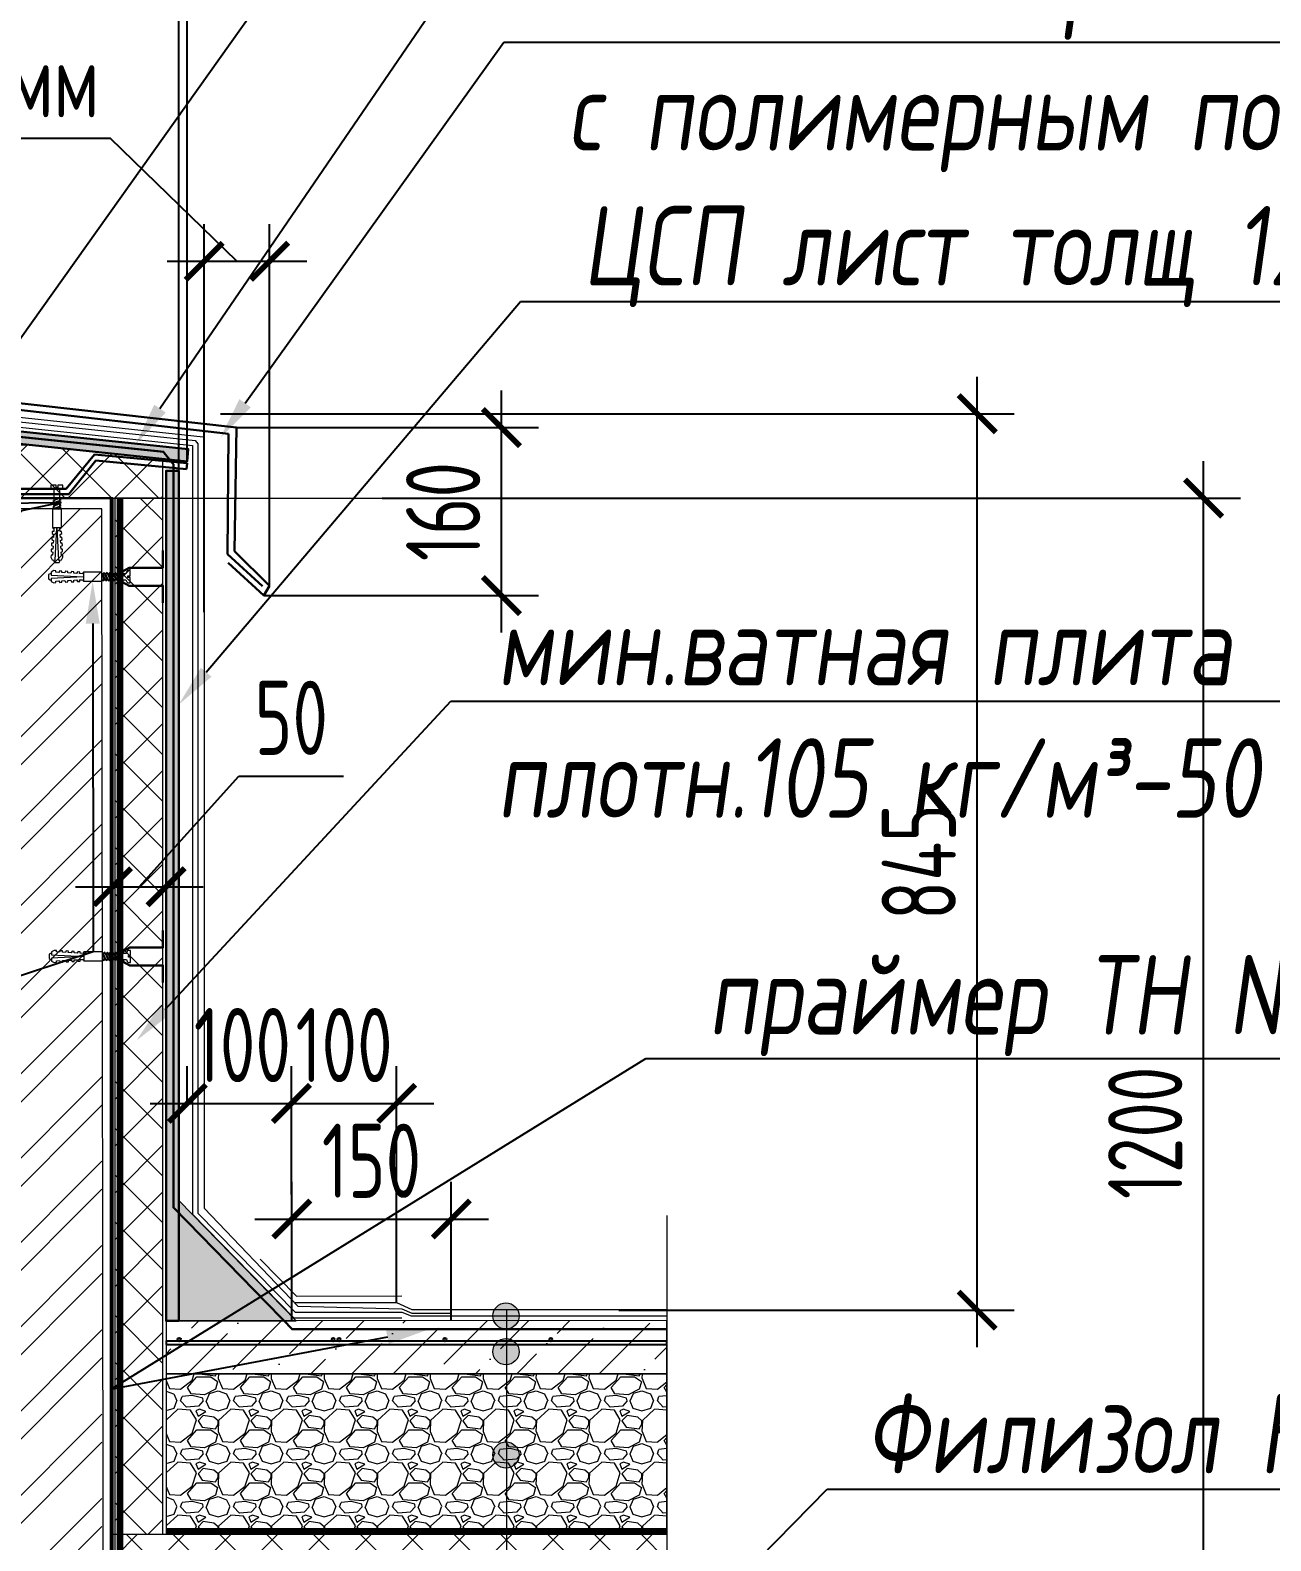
# Model space of a CAD drawing. Header units: millimetres. Extents: x -314343 to 682031, y 21428 to 98936.
# Drawn here: x 428361 to 429531, y 52199 to 53624 of the extents above; entities that cross this region are included whole.
import ezdxf
from ezdxf import colors
from ezdxf.entities.mleader import LeaderData, LeaderLine
from ezdxf.math import Vec2, Vec3

# ---------------------------------------------------------------- set-up
doc = ezdxf.new("R2010")
doc.units = ezdxf.units.MM
doc.header["$MEASUREMENT"] = 0
doc.header["$PDMODE"] = 3
doc.header["$PDSIZE"] = -4
for name, pattern in [('пунктирнаяX2', [12.7, 0, -12.7]), ('штриховая', [19.05, 12.7, -6.35]), ('штриховая 50', [1, 0.5, -0.5])]:
    doc.linetypes.add(name, pattern=pattern)
doc.layers.get('0').update_dxf_attribs({"color": 250, "lineweight": 9})
doc.layers.get('Defpoints').update_dxf_attribs({"color": 6})
for name, color, linetype, lineweight in [('_0', 250, 'Continuous', 9), ('_Выноска', 7, 'Continuous', 15), ('TN-ГИДРОИЗОЛЯЦИЯ БИТУМАЯ нижняя', 173, 'Continuous', 15), ('TN-ГРУНТОВКА', 6, 'Continuous', 15), ('TN-ПАРОИЗОЛЯЦИЯ', 104, 'Continuous', 15), ('АР_Навесной фасад', 147, 'Continuous', 5), ('АР_Перегородки_кирпич_Штрих', 244, 'Continuous', 5), ('АР_Тонкие', 250, 'Continuous', 5), ('АР_Утеплитель', 250, 'Continuous', 9), ('Крепеж', 251, 'Continuous', 15)]:
    doc.layers.add(name, color=color, linetype=linetype, lineweight=lineweight)
doc.styles.add('ISOCPEUR', font='isocpeur.ttf', dxfattribs={"width": 0.7})
doc.styles.add('Архитект', font='isocpeur.ttf', dxfattribs={"width": 0.8, "oblique": 8})
doc.dimstyles.new('R_50', dxfattribs={"dimtxt": 140, "dimasz": 30, "dimexe": 20, "dimexo": 0, "dimgap": 20, "dimtad": 1, "dimdec": 0, "dimrnd": 5, "dimzin": 0, "dimdsep": 46, "dimtxsty": 'ISOCPEUR', "dimblk": 'ARCHTICK', "dimcen": 50, "dimdle": 20, "dimclrd": 256, "dimclre": 256, "dimclrt": 256, "dimadec": 0, "dimazin": 0, "dimtfac": 2, "dimtdec": 0, "dimtofl": 0, "dimtmove": 1, "dimatfit": 3, "dimfxl": 1, "dimtvp": 3, "dimtolj": 1, "dimtzin": 0, "dimarcsym": 0})
pattern_1 = [(37.50002035, (387.3616, -7329.3242), (-0.125988085, 3.853647493), [0, -3.04, 0, -3.4, 0, -3.25]), (7.5000203, (387.3616, -7329.324), (3.539551406, 5.64429339), [0, -1.64, 0, -2.74, 0, -1.05]), (327.50002035, (384.9016, -7329.324), (6.22828372, 0.01132032), [0, -1, 0, -3.6, 0, -4.7]), (317.5000203, (384.9016, -7329.324), (6.012252586, 1.755353265), [0, -0.5, 0, -2.36, 0, -2.7])]

# ---------------------------------------------------------------- blocks, each defined once
blk = doc.blocks.new('*U252')
blk.add_lwpolyline([(0, -17.582), (0, -1), (2.25, -0.5), (-2.25, 0), (0, 0.5), (0, 26.723)])
blk = doc.blocks.new('_ArchTick')
at = {"color": 0, "linetype": 'ByBlock', "const_width": 0.15}
blk.add_lwpolyline([(-0.5, -0.5), (0.5, 0.5)], dxfattribs=at)
blk = doc.blocks.new('*D384')
at = {"layer": '_0', "lineweight": -2, "ltscale": 500, "transparency": 16777216}
for p, q in [((429254.3, 52381.3), (429254.3, 53297.4)), ((428540.2, 53262.4), (429289.3, 53262.4)), ((428916.1, 52416.3), (429289.3, 52416.3))]:
    blk.add_line(p, q, dxfattribs=at)
at = {"layer": 'Defpoints', "color": 0, "ltscale": 500, "transparency": 16777216}
for p in [(428540.2, 53262.4), (429254.3, 53262.4), (428916.1, 52416.3)]:
    blk.add_point(p, dxfattribs=at)
at = {"layer": '_0', "lineweight": -2, "ltscale": 500, "transparency": 16777216, "xscale": 35, "yscale": 35, "zscale": 35}
for p, rotation in [((429254.3, 53262.4), 90), ((429254.3, 52416.3), 270)]:
    blk.add_blockref('_ArchTick', p, dxfattribs=dict(at, rotation=rotation))
at = {"layer": '_0', "ltscale": 500, "transparency": 16777216, "insert": (429199.3, 52839.3), "char_height": 70, "attachment_point": 5, "rotation": 90, "style": 'ISOCPEUR'}
blk.add_mtext('\\A1;845', dxfattribs=at)
blk = doc.blocks.new('*D385')
at = {"layer": '_0', "lineweight": -2, "ltscale": 500, "transparency": 16777216}
for p, q in [((428463.5, 52815.9), (428557.6, 52920.4)), ((428557.6, 52920.4), (428656.4, 52920.4)), ((428438.3, 52746.2), (428438.3, 52850.9)), ((428488.8, 52739), (428488.8, 52850.9)), ((428403.3, 52815.9), (428523.8, 52815.9))]:
    blk.add_line(p, q, dxfattribs=at)
at = {"layer": 'Defpoints', "color": 0, "ltscale": 500, "transparency": 16777216}
for p in [(428488.8, 52815.9), (428438.3, 52746.2), (428488.8, 52739)]:
    blk.add_point(p, dxfattribs=at)
at = {"layer": '_0', "lineweight": -2, "ltscale": 500, "transparency": 16777216, "xscale": 35, "yscale": 35, "zscale": 35, "rotation": 180}
blk.add_blockref('_ArchTick', (428438.3, 52815.9), dxfattribs=at)
at = {"layer": '_0', "lineweight": -2, "ltscale": 500, "transparency": 16777216, "xscale": 35, "yscale": 35, "zscale": 35}
blk.add_blockref('_ArchTick', (428488.8, 52815.9), dxfattribs=at)
at = {"layer": '_0', "ltscale": 500, "transparency": 16777216, "insert": (428607, 52975.4), "char_height": 70, "attachment_point": 5, "style": 'ISOCPEUR'}
blk.add_mtext('\\A1;50', dxfattribs=at)
blk = doc.blocks.new('*D378')
at = {"layer": '_0', "lineweight": -2, "ltscale": 500, "transparency": 16777216}
for p, q in [((429467.9, 51949.7), (429467.9, 53217.8)), ((428692.9, 53182.8), (429502.9, 53182.8)), ((429274.2, 51984.7), (429502.9, 51984.7))]:
    blk.add_line(p, q, dxfattribs=at)
at = {"layer": 'Defpoints', "color": 0, "ltscale": 500, "transparency": 16777216}
for p in [(428692.9, 53182.8), (429467.9, 53182.8), (429274.2, 51984.7)]:
    blk.add_point(p, dxfattribs=at)
at = {"layer": '_0', "lineweight": -2, "ltscale": 500, "transparency": 16777216, "xscale": 35, "yscale": 35, "zscale": 35}
for p, rotation in [((429467.9, 53182.8), 90), ((429467.9, 51984.7), 270)]:
    blk.add_blockref('_ArchTick', p, dxfattribs=dict(at, rotation=rotation))
at = {"layer": '_0', "ltscale": 500, "transparency": 16777216, "insert": (429412.9, 52583.7), "char_height": 70, "attachment_point": 5, "rotation": 90, "style": 'ISOCPEUR'}
blk.add_mtext('\\A1;1200', dxfattribs=at)
blk = doc.blocks.new('*D380')
at = {"layer": '_0', "lineweight": -2, "ltscale": 500, "transparency": 16777216}
for p, q in [((428508.8, 52611.5), (428508.8, 52646.5)), ((428607.1, 52534.5), (428607.1, 52646.5)), ((428473.8, 52611.5), (428642.1, 52611.5))]:
    blk.add_line(p, q, dxfattribs=at)
at = {"layer": 'Defpoints', "color": 0, "ltscale": 500, "transparency": 16777216}
for p in [(428508.8, 52611.5), (428607.1, 52611.5), (428607.1, 52534.5)]:
    blk.add_point(p, dxfattribs=at)
at = {"layer": '_0', "lineweight": -2, "ltscale": 500, "transparency": 16777216, "xscale": 35, "yscale": 35, "zscale": 35, "rotation": 180}
blk.add_blockref('_ArchTick', (428508.8, 52611.5), dxfattribs=at)
at = {"layer": '_0', "lineweight": -2, "ltscale": 500, "transparency": 16777216, "xscale": 35, "yscale": 35, "zscale": 35}
blk.add_blockref('_ArchTick', (428607.1, 52611.5), dxfattribs=at)
at = {"layer": '_0', "ltscale": 500, "transparency": 16777216, "insert": (428560.8, 52666.5), "char_height": 70, "attachment_point": 5, "style": 'ISOCPEUR'}
blk.add_mtext('\\A1;100', dxfattribs=at)
blk = doc.blocks.new('*D381')
at = {"layer": '_0', "lineweight": -2, "ltscale": 500, "transparency": 16777216}
for p, q in [((428607.1, 52525.6), (428607.1, 52646.5)), ((428706.4, 52423.8), (428706.4, 52646.5)), ((428572.1, 52611.5), (428741.4, 52611.5))]:
    blk.add_line(p, q, dxfattribs=at)
at = {"layer": 'Defpoints', "color": 0, "ltscale": 500, "transparency": 16777216}
for p in [(428706.4, 52611.5), (428607.1, 52525.6), (428706.4, 52423.8)]:
    blk.add_point(p, dxfattribs=at)
at = {"layer": '_0', "lineweight": -2, "ltscale": 500, "transparency": 16777216, "xscale": 35, "yscale": 35, "zscale": 35, "rotation": 180}
blk.add_blockref('_ArchTick', (428607.1, 52611.5), dxfattribs=at)
at = {"layer": '_0', "lineweight": -2, "ltscale": 500, "transparency": 16777216, "xscale": 35, "yscale": 35, "zscale": 35}
blk.add_blockref('_ArchTick', (428706.4, 52611.5), dxfattribs=at)
at = {"layer": '_0', "ltscale": 500, "transparency": 16777216, "insert": (428656.8, 52666.5), "char_height": 70, "attachment_point": 5, "style": 'ISOCPEUR'}
blk.add_mtext('\\A1;100', dxfattribs=at)
blk = doc.blocks.new('*D382')
at = {"layer": '_0', "lineweight": -2, "ltscale": 500, "transparency": 16777216}
for p, q in [((428607.5, 52406.3), (428607.5, 52537.3)), ((428758, 52406.3), (428758, 52537.3)), ((428572.5, 52502.3), (428793, 52502.3))]:
    blk.add_line(p, q, dxfattribs=at)
at = {"layer": 'Defpoints', "color": 0, "ltscale": 500, "transparency": 16777216}
for p in [(428758, 52502.3), (428607.5, 52406.3), (428758, 52406.3)]:
    blk.add_point(p, dxfattribs=at)
at = {"layer": '_0', "lineweight": -2, "ltscale": 500, "transparency": 16777216, "xscale": 35, "yscale": 35, "zscale": 35, "rotation": 180}
blk.add_blockref('_ArchTick', (428607.5, 52502.3), dxfattribs=at)
at = {"layer": '_0', "lineweight": -2, "ltscale": 500, "transparency": 16777216, "xscale": 35, "yscale": 35, "zscale": 35}
blk.add_blockref('_ArchTick', (428758, 52502.3), dxfattribs=at)
at = {"layer": '_0', "ltscale": 500, "transparency": 16777216, "insert": (428682.7, 52557.3), "char_height": 70, "attachment_point": 5, "style": 'ISOCPEUR'}
blk.add_mtext('\\A1;150', dxfattribs=at)
blk = doc.blocks.new('*D386')
at = {"layer": '_0', "lineweight": -2, "ltscale": 500, "transparency": 16777216}
for p, q in [((427960.2, 52825), (427960.2, 53826.1)), ((428508.8, 53217.3), (428508.8, 53826.1)), ((427925.2, 53791.1), (428543.8, 53791.1))]:
    blk.add_line(p, q, dxfattribs=at)
at = {"layer": 'Defpoints', "color": 0, "ltscale": 500, "transparency": 16777216}
for p in [(428508.8, 53791.1), (428508.8, 53217.3), (427960.2, 52825)]:
    blk.add_point(p, dxfattribs=at)
at = {"layer": '_0', "lineweight": -2, "ltscale": 500, "transparency": 16777216, "xscale": 35, "yscale": 35, "zscale": 35, "rotation": 180}
blk.add_blockref('_ArchTick', (427960.2, 53791.1), dxfattribs=at)
at = {"layer": '_0', "lineweight": -2, "ltscale": 500, "transparency": 16777216, "xscale": 35, "yscale": 35, "zscale": 35}
blk.add_blockref('_ArchTick', (428508.8, 53791.1), dxfattribs=at)
at = {"layer": '_0', "ltscale": 500, "transparency": 16777216, "insert": (428234.5, 53846.1), "char_height": 70, "attachment_point": 5, "style": 'ISOCPEUR'}
blk.add_mtext('\\A1;550', dxfattribs=at)
blk = doc.blocks.new('*D387')
at = {"layer": '_0', "lineweight": -2, "ltscale": 500, "transparency": 16777216}
for p, q in [((428103.8, 53182.8), (428103.8, 53726.7)), ((428500.8, 53208.6), (428500.8, 53726.7)), ((428068.8, 53691.7), (428535.8, 53691.7))]:
    blk.add_line(p, q, dxfattribs=at)
at = {"layer": 'Defpoints', "color": 0, "ltscale": 500, "transparency": 16777216}
for p in [(428500.8, 53691.7), (428500.8, 53208.6), (428103.8, 53182.8)]:
    blk.add_point(p, dxfattribs=at)
at = {"layer": '_0', "lineweight": -2, "ltscale": 500, "transparency": 16777216, "xscale": 35, "yscale": 35, "zscale": 35, "rotation": 180}
blk.add_blockref('_ArchTick', (428103.8, 53691.7), dxfattribs=at)
at = {"layer": '_0', "lineweight": -2, "ltscale": 500, "transparency": 16777216, "xscale": 35, "yscale": 35, "zscale": 35}
blk.add_blockref('_ArchTick', (428500.8, 53691.7), dxfattribs=at)
at = {"layer": '_0', "ltscale": 500, "transparency": 16777216, "insert": (428302.3, 53746.7), "char_height": 70, "attachment_point": 5, "style": 'ISOCPEUR'}
blk.add_mtext('\\A1;395', dxfattribs=at)
blk = doc.blocks.new('*D365')
at = {"layer": '_0', "lineweight": -2, "ltscale": 500, "transparency": 16777216}
for p, q in [((428436.4, 53522.3), (428156.3, 53522.3)), ((428555.7, 53406.3), (428436.4, 53522.3)), ((428524.8, 53075.1), (428524.8, 53441.3)), ((428586.5, 53100), (428586.5, 53441.3)), ((428489.8, 53406.3), (428621.5, 53406.3))]:
    blk.add_line(p, q, dxfattribs=at)
at = {"layer": 'Defpoints', "color": 0, "ltscale": 500, "transparency": 16777216}
for p in [(428586.5, 53406.3), (428586.5, 53100), (428524.8, 53075.1)]:
    blk.add_point(p, dxfattribs=at)
at = {"layer": '_0', "lineweight": -2, "ltscale": 500, "transparency": 16777216, "xscale": 35, "yscale": 35, "zscale": 35, "rotation": 180}
blk.add_blockref('_ArchTick', (428524.8, 53406.3), dxfattribs=at)
at = {"layer": '_0', "lineweight": -2, "ltscale": 500, "transparency": 16777216, "xscale": 35, "yscale": 35, "zscale": 35}
blk.add_blockref('_ArchTick', (428586.5, 53406.3), dxfattribs=at)
at = {"layer": '_0', "ltscale": 500, "transparency": 16777216, "insert": (428296.4, 53577.3), "char_height": 70, "attachment_point": 5, "style": 'ISOCPEUR'}
blk.add_mtext('\\A1;не<60мм', dxfattribs=at)
blk = doc.blocks.new('Дюбель')
at = {"layer": 'Крепеж'}
for points in [[(-48.1, 2.8), (-49, 2.8), (-50.4, 2.1), (-50.4, -2.1), (-49, -2.8), (-48.1, -2.8)], [(-17.5, 4.2), (-18.3, 2.8), (-21.1, 3), (-21, 4.4), (-23.1, 4.5), (-23.9, 3.1), (-26.7, 3.3), (-26.6, 4.7), (-28.7, 4.8), (-29.5, 3.4), (-32.3, 3.6), (-32.2, 5), (-34.3, 5.1), (-35, 3.7), (-37.8, 3.9), (-37.8, 5.3), (-39.9, 5.4), (-40.6, 4), (-43.4, 4.2), (-43.4, 5.6), (-45.5, 5.7), (-48, 4.4), (-48.1, 1.6), (-17.6, 0), (-48.1, -1.6), (-48, -4.4), (-45.5, -5.7), (-43.4, -5.6), (-43.4, -4.2), (-40.6, -4), (-39.9, -5.4), (-37.8, -5.3), (-37.8, -3.9), (-35, -3.7), (-34.3, -5.1), (-32.2, -5), (-32.3, -3.6), (-29.5, -3.4), (-28.7, -4.8), (-26.6, -4.7), (-26.7, -3.3), (-23.9, -3.1), (-23.1, -4.5), (-21, -4.4), (-21.1, -3), (-18.3, -2.8), (-17.5, -4.2)], [(0, -4.2), (0, 4.2), (-17.5, 4.2), (-17.5, -4.2), (0, -4.2)]]:
    blk.add_lwpolyline(points, dxfattribs=at)
blk = doc.blocks.new('*D426')
at = {"layer": '_0', "lineweight": -2, "ltscale": 500, "transparency": 16777216}
for p, q in [((428805.3, 53055.8), (428805.3, 53284.4)), ((428555.2, 53249.4), (428840.3, 53249.4)), ((428581.1, 53090.8), (428840.3, 53090.8))]:
    blk.add_line(p, q, dxfattribs=at)
at = {"layer": 'Defpoints', "color": 0, "ltscale": 500, "transparency": 16777216}
for p in [(428555.2, 53249.4), (428805.3, 53249.4), (428581.1, 53090.8)]:
    blk.add_point(p, dxfattribs=at)
at = {"layer": '_0', "lineweight": -2, "ltscale": 500, "transparency": 16777216, "xscale": 35, "yscale": 35, "zscale": 35}
for p, rotation in [((428805.3, 53249.4), 90), ((428805.3, 53090.8), 270)]:
    blk.add_blockref('_ArchTick', p, dxfattribs=dict(at, rotation=rotation))
at = {"layer": '_0', "ltscale": 500, "transparency": 16777216, "insert": (428750.3, 53170.1), "char_height": 70, "attachment_point": 5, "rotation": 90, "style": 'ISOCPEUR'}
blk.add_mtext('\\A1;160', dxfattribs=at)

msp = doc.modelspace()

# ---------------------------------------------------------------- hatches: boundary and pattern name
at = {"lineweight": 9, "transparency": 33554559}
h = msp.add_hatch(dxfattribs=at)
h.set_pattern_fill('AR-SAND', color=256, scale=2, angle=83.526)
h.set_pattern_definition([(121.0260016, (437.3616, -7329.3242), (-3.843278608, 0.30932433), [0, -3.04, 0, -3.4, 0, -3.25]), (91.0260016, (437.3616, -7329.324), (-5.209206386, 4.15338908), [0, -1.64, 0, -2.74, 0, -1.05]), (51.0260016, (437.0842, -7331.7685), (0.691007417, 6.18984289), [0, -1, 0, -3.6, 0, -4.7]), (41.0260016, (437.084, -7331.7685), (-1.066262066, 6.17183372), [0, -0.5, 0, -2.36, 0, -2.7])])
h.paths.add_polyline_path([(427960.2, 53287), (427960.2, 53275.3), (428508.8, 53217.3), (428509.7, 53229)])
h = msp.add_hatch(dxfattribs=at)
h.set_pattern_fill('AR-SAND', color=256, scale=2)
h.set_pattern_definition(pattern_1)
h.paths.add_polyline_path([(428500.8, 53208.1), (428488.8, 53208.1), (428488.8, 52406.2), (428500.8, 52406.3)])
h = msp.add_hatch(dxfattribs=at)
h.set_pattern_fill('AR-SAND', color=256, scale=2)
h.set_pattern_definition(pattern_1)
h.paths.add_polyline_path([(428500.8, 52519.9), (428500.8, 52406.2), (428611.6, 52406.3)])
h = msp.add_hatch(dxfattribs=at)
h.set_pattern_fill('ANSI36', color=256, scale=8.657649)
h.set_pattern_definition([(45, (427332.04, 51879.28), (14.5777, 53.4517), [68.7201, -13.744, 0, -13.744])])
h.paths.add_polyline_path([(428961.5, 52406.5), (428488.8, 52406.2), (428488.8, 52356.2), (428961.5, 52356.2)])
h = msp.add_hatch(dxfattribs=at)
h.set_pattern_fill('GRAVEL', color=256, scale=50)
h.set_pattern_definition([(228.0127875, (-3726.3866, -12269.562), (-400, -450), [6.7268, -665.9544024]), (184.9697407, (-3730.8866, -12274.562), (600, 50), [11.5434, -1142.796238]), (132.5104471, (-3742.3866, -12275.562), (500, -550), [8.1394, -805.80163]), (267.273689, (-3761.8866, -12288.062), (50, 1000), [10.5119, -1040.677902]), (292.8336542, (-3762.3866, -12298.562), (-250, 600), [10.30775, -1020.4686564]), (357.273689, (-3758.3866, -12308.062), (-1000, 50), [10.5119, -1040.677902]), (37.69424047, (-3747.8866, -12308.562), (-650, -500), [13.90145, -1376.2424274]), (72.25532837, (-3736.8866, -12300.062), (350, 1100), [13.1244, -1299.316075]), (121.4295656, (-3732.8866, -12287.562), (-400, 650), [10.5475, -1044.2036555]), (175.2363583, (-3738.3866, -12278.562), (550, -50), [12.0416, -590.038129]), (222.3974378, (-3750.3866, -12277.562), (-600, -550), [15.5724, -1541.66875]), (138.8140748, (-3712.3866, -12288.562), (-350, 300), [5.31505, -526.1922406]), (171.4692344, (-3716.3866, -12285.062), (650, -100), [10.11185, -1001.075571]), (225, (-3726.387, -12283.562), (-6e-15, -50), [7.07105, -63.639628]), (203.1985905, (-3729.8866, -12277.562), (250, 100), [3.8079, -376.9807553]), (291.8014095, (-3733.387, -12279.062), (-50, 150), [5.38515, -263.8730904]), (30.9637565, (-3731.387, -12284.062), (150, 100), [8.74645, -282.801145]), (161.565051, (-3723.887, -12279.562), (100, -50), [6.32455, -151.789333]), (16.3895403, (-3762.3866, -12279.062), (500, 150), [8.86, -877.1422573]), (70.3461759, (-3753.8866, -12276.562), (-200, -550), [7.43305, -735.8703874]), (293.1985905, (-3723.8866, -12269.562), (-100, 250), [7.61575, -373.1729053]), (343.6104597, (-3720.8866, -12276.562), (-500, 150), [8.86, -877.1422573]), (339.4439548, (-3762.3866, -12310.062), (-250, 100), [8.544, -418.656187]), (294.7751406, (-3754.3866, -12313.062), (-250, 550), [7.1589, -708.732153]), (66.8014095, (-3723.3866, -12319.562), (100, 250), [7.61575, -373.1729053]), (17.3540246, (-3720.3866, -12312.562), (-650, -200), [8.38155, -829.7711807]), (69.4439548, (-3747.8866, -12319.562), (-100, -250), [4.272, -422.928187]), (101.3099325, (-3726.387, -12319.562), (-50, 200), [2.5495, -252.4014757]), (165.9637565, (-3726.887, -12317.062), (150, -50), [10.30775, -195.847531]), (186.00900596, (-3736.8866, -12314.562), (500, 50), [9.5525, -945.696159]), (303.6900675, (-3731.387, -12288.562), (-50, 100), [7.2111, -173.066464]), (353.1572266, (-3727.3866, -12294.562), (850, -100), [12.5897, -1246.378131]), (60.9453959, (-3714.8866, -12296.062), (-200, -350), [5.1478, -509.633707]), (90, (-3712.387, -12291.56), (-50, 50), [3, -47]), (120.2564372, (-3737.8866, -12313.062), (200, -350), [6.9462, -687.6759995]), (48.0127875, (-3741.3866, -12307.062), (400, 450), [13.4536, -659.2276024]), (0, (-3732.387, -12297.06), (50, 50), [13, -37]), (325.3048465, (-3719.3866, -12297.062), (500, -350), [7.9057, -782.663715]), (254.0546041, (-3712.8866, -12301.562), (-50, -200), [7.2801, -356.7253945]), (207.64597536, (-3714.8866, -12308.562), (-950, -500), [11.85325, -1173.473709]), (175.42607874, (-3725.3866, -12314.062), (-650, 50), [12.53995, -1241.4536704])])
h.paths.add_polyline_path([(428961.5, 52356.2), (428488.8, 52356.2), (428488.8, 52204.7), (428961.5, 52204.7)])
at = {"layer": '_Выноска'}
h = msp.add_hatch(color=256, dxfattribs=at)
edge = h.paths.add_edge_path()
edge.add_arc((428809.6, 52410.8), 12.4, 0, 360)
h = msp.add_hatch(color=256, dxfattribs=at)
edge = h.paths.add_edge_path()
edge.add_arc((428809.6, 52410.8), 12.4, 0, 360)
h = msp.add_hatch(color=256, dxfattribs=at)
edge = h.paths.add_edge_path()
edge.add_arc((428809.6, 52377.1), 12.4, 0, 360)
h = msp.add_hatch(color=256, dxfattribs=at)
edge = h.paths.add_edge_path()
edge.add_arc((428809.6, 52377.1), 12.4, 0, 360)
h = msp.add_hatch(color=256, dxfattribs=at)
edge = h.paths.add_edge_path()
edge.add_arc((428809.6, 52279.6), 12.4, 0, 360)
h = msp.add_hatch(color=256, dxfattribs=at)
edge = h.paths.add_edge_path()
edge.add_arc((428809.6, 52279.6), 12.4, 0, 360)
at = {"layer": 'АР_Перегородки_кирпич_Штрих', "ltscale": 100}
h = msp.add_hatch(dxfattribs=at)
h.set_pattern_fill('ANSI32', color=256, scale=150)
h.paths.add_polyline_path([(428428.3, 53172.8), (428113.8, 53172.8), (428113.8, 51984.7), (428428.3, 51984.7)])
at = {"layer": 'АР_Утеплитель', "lineweight": 9, "ltscale": 500}
h = msp.add_hatch(dxfattribs=at)
h.set_pattern_fill('ANSI37', color=251, scale=250)
h.set_pattern_definition([(45, (495172.074, -377932.633), (-22.097087, 22.097087), []), (135, (495172.074, -377932.633), (-22.097087, -22.097087), [])])
h.paths.add_polyline_path([(428103.8, 53182.8), (428103.8, 53232.8), (428362, 53232.8), (428485.8, 53219.7), (428485.8, 53182.8)])
h = msp.add_hatch(dxfattribs=at)
h.set_pattern_fill('ANSI37', color=251, scale=250, angle=-90)
h.set_pattern_definition([(315, (-3615.39, -12319.562), (22.097087, 22.097087), []), (45, (-3615.39, -12319.562), (-22.097087, 22.097087), [])])
h.paths.add_polyline_path([(428485.8, 53182.8), (428440.4, 53182.8), (428440.4, 52204.7), (428485.8, 52204.7)])
h = msp.add_hatch(dxfattribs=at)
h.set_pattern_fill('ANSI37', color=251, scale=250, angle=-90)
h.set_pattern_definition([(315, (-3784.72, -12169.562), (22.097087, 22.097087), []), (45, (-3784.72, -12169.562), (-22.097087, 22.097087), [])])
h.paths.add_polyline_path([(428961.5, 52154.7), (428961.5, 52204.7), (428440.4, 52204.7), (428440.4, 52154.7)])

# ---------------------------------------------------------------- linework, layer by layer
at = {"lineweight": 20}
for points in [[(428961.5, 52406.5), (428488.8, 52406.2), (428488.8, 52356.2), (428961.5, 52356.2)], [(428961.5, 52356.2), (428488.8, 52356.2), (428488.8, 52204.7), (428961.5, 52204.7)]]:
    msp.add_lwpolyline(points, close=True, dxfattribs=at)
at = {"lineweight": 25}
msp.add_lwpolyline([(428488.8, 52384), (428961.5, 52384), (428961.5, 52387), (428488.8, 52387)], close=True, dxfattribs=at)
at = {"lineweight": 30}
for centre in [(428501.1, 52388.5), (428646.5, 52388.5), (428652.1, 52388.5), (428752, 52388.5), (428851.9, 52388.5)]:
    msp.add_circle(centre, 1.5, dxfattribs=at)
at = {"layer": '_0', "color": 7, "lineweight": 30, "ltscale": 500}
for p, q in [((427904.1, 53322), (428555.2, 53249.4)), ((427909.2, 53316.2), (428547.7, 53243.5)), ((428547.7, 53243.5), (428546.8, 53130)), ((428555.2, 53249.4), (428553.4, 53132.6)), ((428394.4, 53191.4), (428421.2, 53223.8)), ((428422.6, 53218.2), (428396.9, 53186.4)), ((428421.2, 53223.8), (428508.6, 53215.8)), ((428508, 53210.2), (428422.6, 53218.2)), ((428508.6, 53215.8), (428508, 53210.2)), ((428396.9, 53186.4), (428102.8, 53186.4)), ((428105.6, 53191.4), (428394.4, 53191.4)), ((428553.4, 53132.6), (428586.5, 53100)), ((428581.1, 53090.8), (428547.5, 53121.8)), ((428586.5, 53100), (428581.1, 53090.8))]:
    msp.add_line(p, q, dxfattribs=at)
at = {"layer": '_0', "color": 1, "ltscale": 500}
for p, q in [((427948.7, 53302.1), (428523.9, 53240.5)), ((427948.6, 53296.9), (428516.4, 53237.3)), ((428516.4, 53237.3), (428518.8, 53234)), ((428518.8, 53234), (428518.8, 53080.9)), ((428523.9, 53240.5), (428524.8, 53239.2)), ((428524.8, 53239.2), (428524.8, 53080.9)), ((428488.8, 52356.2), (428961.5, 52356.2))]:
    msp.add_line(p, q, dxfattribs=at)
at = {"layer": '_0', "color": 7, "ltscale": 500}
for p, q in [((428426.4, 53182.8), (428772.9, 53182.8)), ((428440.4, 53182.8), (428440.4, 51984.7)), ((428488.8, 53182.8), (428488.8, 52204.7)), ((428438.3, 52204.7), (428961.5, 52204.7))]:
    msp.add_line(p, q, dxfattribs=at)
at = {"layer": '_0', "color": 1, "ltscale": 500}
for points in [[(427950.3, 53292.3), (428513.8, 53232.4), (428513.8, 53080.9)], [(428513.8, 53085.1), (428513.8, 52506.9), (428609.4, 52409.1), (428711.3, 52409.1)], [(428518.8, 53085.1), (428518.8, 52507.7), (428610.5, 52414.5), (428711.3, 52414.5), (428720.1, 52410.8), (428961.5, 52410.8)], [(428524.8, 53085.1), (428524.8, 52512.5), (428613.1, 52419.9), (428711.3, 52417.4), (428720.8, 52413.4), (428758, 52413.4)], [(428577.5, 52464.5), (428612, 52429.4), (428711.3, 52429.8)], [(428610.6, 52423.5), (428706.4, 52423.5), (428720.6, 52417), (428961.5, 52417)]]:
    msp.add_lwpolyline(points, dxfattribs=at)
at = {"layer": '_0', "color": 7, "lineweight": 30, "ltscale": 500}
msp.add_lwpolyline([(427960.2, 53275.3), (428508.6, 53217.3), (428509.7, 53229), (427960.2, 53287)], close=True, dxfattribs=at)
at = {"layer": '_0', "color": 7}
msp.add_lwpolyline([(428103.8, 53182.8), (428263.6, 53182.8), (428485.8, 53182.8), (428485.8, 53219.7), (428362, 53232.8), (428103.8, 53232.8)], close=True, dxfattribs=at)
at = {"layer": '_0', "color": 7, "lineweight": 30}
msp.add_lwpolyline([(428500.8, 53208.6), (428488.8, 53208.6), (428488.8, 52406.2), (428500.8, 52406.2)], close=True, dxfattribs=at)
at = {"layer": '_0', "color": 7}
for points in [[(428429.7, 51984.7), (428428.3, 53172.8), (428113.8, 53172.8), (428115.2, 51984.7)], [(428485.8, 52204.7), (428485.8, 53182.8), (428440.4, 53182.8), (428440.4, 52004.7), (428485.8, 52004.7)]]:
    msp.add_lwpolyline(points, dxfattribs=at)
at = {"layer": '_0', "color": 1, "lineweight": 30, "ltscale": 500}
for points in [[(428447.8, 53111.4), (428447.8, 53113.6), (428454.1, 53117), (428485.8, 53117), (428485.8, 53133.2)], [(428447.8, 53105.8), (428447.8, 53103.5), (428454.1, 53100.1), (428485.8, 53100.1), (428485.8, 53084)], [(428448.3, 52753), (428448.3, 52755.2), (428454.6, 52758.6), (428485.8, 52758.6), (428485.8, 52774.8)], [(428448.3, 52747.4), (428448.3, 52745.1), (428454.6, 52741.7), (428485.8, 52741.7), (428485.8, 52725.6)]]:
    msp.add_lwpolyline(points, dxfattribs=at)
at = {"layer": '_0', "color": 7, "lineweight": 30, "ltscale": 500}
msp.add_lwpolyline([(428546.8, 53130), (428579.7, 53099.6)], dxfattribs=at)
at = {"layer": '_0', "color": 8}
msp.add_lwpolyline([(428500.8, 52519.9), (428500.8, 52406.2), (428611.6, 52406.3)], close=True, dxfattribs=at)
at = {"layer": '_0', "color": 7, "ltscale": 500}
for points in [[(428810.1, 52417), (428810.1, 51262.1), (429688.8, 51262.1)], [(428961.5, 52209.8), (428488.8, 52209.8), (428488.8, 52204.7), (428961.5, 52204.7)]]:
    msp.add_lwpolyline(points, dxfattribs=at)
at = {"layer": '_Выноска'}
for centre in [(428809.6, 52410.8), (428809.6, 52410.8), (428809.6, 52377.1), (428809.6, 52377.1), (428809.6, 52279.6), (428809.6, 52279.6)]:
    msp.add_circle(centre, 12.4, dxfattribs=at)
at = {"layer": 'TN-ГИДРОИЗОЛЯЦИЯ БИТУМАЯ нижняя', "linetype": 'штриховая 50', "ltscale": 150, "const_width": 5}
msp.add_lwpolyline([(428488.9, 52207.3), (428961.5, 52207.3)], dxfattribs=at)
at = {"layer": 'TN-ГРУНТОВКА', "linetype": 'штриховая', "const_width": 2}
for points in [[(428961.5, 52398.3), (428607.9, 52398.3), (428495.8, 52513.2), (428495.8, 53214.6), (428486.2, 53226.5), (427959.7, 53281.2)], [(428436.5, 53182.8), (428436.5, 51984.7)]]:
    msp.add_lwpolyline(points, dxfattribs=at)
at = {"layer": 'TN-ПАРОИЗОЛЯЦИЯ', "linetype": 'Continuous', "ltscale": 40}
for p, q in [((428442.6, 53182.8), (428445.1, 53182.8)), ((428442.6, 53182.8), (428442.6, 51997.7)), ((428447.6, 53182.8), (428445.1, 53182.8)), ((428447.6, 53182.8), (428447.6, 52002.7))]:
    msp.add_line(p, q, dxfattribs=at)
at = {"layer": 'TN-ПАРОИЗОЛЯЦИЯ', "linetype": 'пунктирнаяX2', "ltscale": 40}
msp.add_line((428445.1, 53182.8), (428445.1, 52000.2), dxfattribs=at)
at = {"layer": 'TN-ПАРОИЗОЛЯЦИЯ', "linetype": 'штриховая 50', "ltscale": 40, "const_width": 5}
msp.add_lwpolyline([(428564.7, 52000.2), (428445.1, 52000.2), (428445.1, 53182.8)], dxfattribs=at)
at = {"layer": 'АР_Навесной фасад', "color": 18, "lineweight": 30, "ltscale": 100, "true_color": 0x000000}
msp.add_lwpolyline([(428103.8, 51570.8), (428103.8, 53182.8), (428438.3, 53182.8), (428438.3, 51984.7)], dxfattribs=at)
at = {"layer": 'Крепеж'}
for points in [[(428388.6, 53172.4), (428388.6, 53191), (428390.6, 53191.8, 0.300062), (428391.5, 53193.2), (428391.5, 53194.9), (428386.5, 53194.9), (428386.5, 53192.9), (428385.1, 53192.9), (428385.1, 53194.9), (428380.1, 53194.9), (428380.1, 53193.2, 0.300062), (428381, 53191.8), (428383, 53191), (428383, 53172.4)], [(428428.3, 53105.8), (428450.9, 53105.8), (428451.7, 53103.8, 0.300062), (428453.1, 53102.9), (428454.8, 53102.9), (428454.8, 53107.9), (428452.8, 53107.9), (428452.8, 53109.3), (428454.8, 53109.3), (428454.8, 53114.3), (428453.1, 53114.3, 0.300062), (428451.7, 53113.4), (428450.9, 53111.4), (428428.3, 53111.4)], [(428428.8, 52747.4), (428451.4, 52747.4), (428452.2, 52745.4, 0.300062), (428453.6, 52744.5), (428455.3, 52744.5), (428455.3, 52749.5), (428453.3, 52749.5), (428453.3, 52750.9), (428455.3, 52750.9), (428455.3, 52755.9), (428453.6, 52755.9, 0.300062), (428452.2, 52755), (428451.4, 52753), (428428.8, 52753)]]:
    msp.add_lwpolyline(points, format="xyb", dxfattribs=at)
for points in [[(428383, 53178.5), (428389.7, 53181.3), (428388.6, 53182.7), (428381.9, 53179.9)], [(428383, 53175.8), (428389.7, 53178.6), (428388.6, 53180), (428381.9, 53177.2)], [(428383, 53173.1), (428389.7, 53175.9), (428388.6, 53177.3), (428381.9, 53174.5)], [(428429, 53111.4), (428431.8, 53104.7), (428433.2, 53105.8), (428430.4, 53112.5)], [(428431.7, 53111.4), (428434.5, 53104.7), (428435.9, 53105.8), (428433.1, 53112.5)], [(428434.4, 53111.4), (428437.2, 53104.7), (428438.6, 53105.8), (428435.8, 53112.5)], [(428437.1, 53111.4), (428439.9, 53104.7), (428441.3, 53105.8), (428438.5, 53112.5)], [(428439.8, 53111.4), (428442.6, 53104.7), (428444, 53105.8), (428441.2, 53112.5)], [(428429.5, 52753), (428432.3, 52746.3), (428433.7, 52747.4), (428430.9, 52754.1)], [(428432.2, 52753), (428435, 52746.3), (428436.4, 52747.4), (428433.6, 52754.1)], [(428434.9, 52753), (428437.7, 52746.3), (428439.1, 52747.4), (428436.3, 52754.1)], [(428437.6, 52753), (428440.4, 52746.3), (428441.8, 52747.4), (428439, 52754.1)], [(428440.3, 52753), (428443.1, 52746.3), (428444.5, 52747.4), (428441.7, 52754.1)]]:
    msp.add_lwpolyline(points, close=True, dxfattribs=at)
for points in [[(428387.7, 53172.4), (428389.7, 53173.2), (428388.6, 53174.6), (428383.2, 53172.4)], [(428428.3, 53106.7), (428429.1, 53104.7), (428430.5, 53105.8), (428428.3, 53111.1)], [(428428.8, 52748.3), (428429.6, 52746.3), (428431, 52747.4), (428428.8, 52752.7)]]:
    msp.add_lwpolyline(points, dxfattribs=at)

# ---------------------------------------------------------------- block references
at = {"ltscale": 100, "xscale": 23.79851555813043, "yscale": 23.79851555813043, "zscale": 23.79851555813043, "rotation": 180}
msp.add_blockref('*U252', (428961.5, 52087.3), dxfattribs=at)
at = {"layer": 'Крепеж', "rotation": 90}
msp.add_blockref('Дюбель', (428385.8, 53172.4), dxfattribs=at)
at = {"layer": 'Крепеж'}
for p in [(428428.3, 53108.6), (428428.8, 52750.2)]:
    msp.add_blockref('Дюбель', p, dxfattribs=at)

# ---------------------------------------------------------------- dimensions: what is measured, and where the dimension line sits
at = {"layer": '_0', "color": 1, "ltscale": 500}
for base, p1, p2, picture, middle in [((428508.8, 53791.1), (427960.2, 52825), (428508.8, 53217.3), '*D386', (428234.5, 53846.1)), ((428500.8, 53691.7), (428103.8, 53182.8), (428500.8, 53208.6), '*D387', (428302.3, 53746.7))]:
    dim = msp.add_linear_dim(base=base, p1=p1, p2=p2, dimstyle='R_50', override={"dimtxt": 70, "dimasz": 35, "dimexe": 35, "dimpost": '\\X', "dimdle": 35}, dxfattribs=at)
    dim.commit()
    dim.dimension.update_dxf_attribs({"geometry": picture, "text_midpoint": middle})
dim = msp.add_linear_dim(base=(428586.5, 53406.3), p1=(428524.8, 53075.1), p2=(428586.5, 53100), text='не<60мм', dimstyle='R_50', override={"dimtxt": 70, "dimasz": 35, "dimexe": 35, "dimpost": '\\X', "dimdle": 35}, dxfattribs=at)
dim.commit()
dim.dimension.update_dxf_attribs({"geometry": '*D365', "text_midpoint": (428416.4, 53522.3), "dimtype": 160})
for base, p1, p2, picture, middle in [((429254.3, 53262.4), (428916.1, 52416.3), (428540.2, 53262.4), '*D384', (429199.3, 52839.3)), ((428805.3, 53249.4), (428581.1, 53090.8), (428555.2, 53249.4), '*D426', (428750.3, 53170.1)), ((429467.9, 53182.8), (429274.2, 51984.7), (428692.9, 53182.8), '*D378', (429412.9, 52583.7))]:
    dim = msp.add_linear_dim(base=base, p1=p1, p2=p2, angle=90, dimstyle='R_50', override={"dimtxt": 70, "dimasz": 35, "dimexe": 35, "dimpost": '\\X', "dimdle": 35}, dxfattribs=at)
    dim.commit()
    dim.dimension.update_dxf_attribs({"geometry": picture, "text_midpoint": middle})
for base, p1, p2, picture, middle in [((428488.781, 52815.9262), (428438.282, 52746.2142), (428488.781, 52738.9766), '*D385', (428577.6108, 52920.4317)), ((428607.1, 52611.5), (428508.8, 52611.5), (428607.1, 52534.5), '*D380', (428560.8, 52611.5)), ((428706.4, 52611.5), (428607.1, 52525.6), (428706.4, 52423.8), '*D381', (428656.8, 52611.5)), ((428757.9715, 52502.3157), (428607.5001, 52406.2721), (428757.9715, 52406.35), '*D382', (428682.7495, 52502.3157))]:
    dim = msp.add_linear_dim(base=base, p1=p1, p2=p2, dimstyle='R_50', override={"dimtxt": 70, "dimasz": 35, "dimexe": 35, "dimpost": '\\X', "dimdle": 35}, dxfattribs=at)
    dim.commit()
    dim.dimension.update_dxf_attribs({"geometry": picture, "text_midpoint": middle, "dimtype": 160})

# ---------------------------------------------------------------- leaders
at = {"layer": 'АР_Тонкие', "lineweight": 15}
ml = msp.add_multileader_mtext('Standard', dxfattribs=at)
ml.set_content('Кровельный костыль\\Pкрепить дюбелями с шагом 600мм', color=256, style='Архитект')
ml.set_leader_properties()
ml.build(insert=Vec2(0, 0))
ml.multileader.update_dxf_attribs({"text_left_attachment_type": 6, "text_right_attachment_type": 6, "dogleg_length": 25.2, "arrow_head_size": 40})
ctx = ml.context
ctx.base_point, ctx.char_height, ctx.arrow_head_size, ctx.landing_gap_size, ctx.plane_origin = Vec3(428025.8, 54110.1), 75, 40, 33.3, Vec3(432809.6, 54518)
ctx.left_attachment, ctx.right_attachment = 6, 6
notes = []
notes.append((ctx, [(1, (1, 1, 0), (427977.6, 54110.1), (1, 0), 48.3, [(1, [(428063.5, 53257.8)], 0, [])])]))
ctx.mtext.insert, ctx.mtext.width, ctx.mtext.defined_height, ctx.mtext.flow_direction = Vec3(428059.2, 54207.6), 5276.741, 721.8, 5
ml = msp.add_multileader_mtext('Standard', dxfattribs=at)
ml.set_content('{\\C7; Крепежный элемент двухсторонний (костыль)}', color=256, style='Архитект')
ml.set_leader_properties()
ml.build(insert=Vec2(0, 0))
ml.multileader.update_dxf_attribs({"text_left_attachment_type": 6, "text_right_attachment_type": 6, "dogleg_length": 25.2, "arrow_head_size": 40})
ctx = ml.context
ctx.base_point, ctx.char_height, ctx.arrow_head_size, ctx.landing_gap_size, ctx.plane_origin = Vec3(428742.3, 53875.2), 75, 40, 33.3, Vec3(433023.8, 54269.5)
ctx.left_attachment, ctx.right_attachment = 6, 6
notes.append((ctx, [(1, (1, 1, 0), (428736.7, 53875.2), (1, 0), 5.56, [(1, [(428306.6, 53271)], 0, [])])]))
ctx.mtext.insert, ctx.mtext.width, ctx.mtext.defined_height, ctx.mtext.flow_direction = Vec3(428775.6, 53972.7), 5276.741, 721.8, 5
ml = msp.add_multileader_mtext('Standard', dxfattribs=at)
ml.set_content('ЦСП лист толщиной 20мм', color=256, style='Архитект')
ml.set_leader_properties()
ml.build(insert=Vec2(0, 0))
ml.multileader.update_dxf_attribs({"text_left_attachment_type": 6, "text_right_attachment_type": 6, "dogleg_length": 25.2, "arrow_head_size": 40})
ctx = ml.context
ctx.base_point, ctx.char_height, ctx.arrow_head_size, ctx.landing_gap_size, ctx.plane_origin = Vec3(428833.1, 53742.8), 75, 40, 33.3, Vec3(432961, 54553.3)
ctx.left_attachment, ctx.right_attachment = 6, 6
notes.append((ctx, [(1, (1, 1, 0), (428807.8, 53742.8), (1, 0), 25.2, [(1, [(428460.5, 53234.2)], 0, [])])]))
ctx.mtext.insert, ctx.mtext.width, ctx.mtext.defined_height, ctx.mtext.flow_direction = Vec3(428866.4, 53832.8), 5276.741, 721.8, 5
ml = msp.add_multileader_mtext('Standard', dxfattribs=at)
ml.set_content('Отлив из оцинкованной стали0,7мм c полимерным покрытием RAL 7016', color=256, style='Архитект')
ml.set_leader_properties()
ml.build(insert=Vec2(0, 0))
ml.multileader.update_dxf_attribs({"text_left_attachment_type": 6, "text_right_attachment_type": 6, "dogleg_length": 25.2, "arrow_head_size": 40})
ctx = ml.context
ctx.base_point, ctx.char_height, ctx.arrow_head_size, ctx.landing_gap_size, ctx.plane_origin = Vec3(428832.8, 53613.3), 75, 40, 33.3, Vec3(433286.3, 54431.3)
ctx.left_attachment, ctx.right_attachment = 6, 6
notes.append((ctx, [(1, (1, 1, 0), (428807.6, 53613.3), (1, 0), 25.2, [(1, [(428540.1, 53239.8)], 0, [])])]))
ctx.mtext.insert, ctx.mtext.width, ctx.mtext.defined_height, ctx.mtext.flow_direction = Vec3(428866.1, 53710.8), 1414.897, 621.7, 5
ml = msp.add_multileader_mtext('Standard', dxfattribs=at)
ml.set_content('ЦСП лист толщ 12мм', color=256, style='Архитект')
ml.set_leader_properties()
ml.build(insert=Vec2(0, 0))
ml.multileader.update_dxf_attribs({"text_left_attachment_type": 6, "text_right_attachment_type": 6, "dogleg_length": 25.2, "arrow_head_size": 40})
ctx = ml.context
ctx.base_point, ctx.char_height, ctx.arrow_head_size, ctx.landing_gap_size, ctx.plane_origin = Vec3(428848.6, 53368.5), 75, 40, 33.3, Vec3(433009.2, 54272.7)
ctx.left_attachment, ctx.right_attachment = 6, 6
notes.append((ctx, [(1, (1, 1, 0), (428823.4, 53368.5), (1, 0), 25.2, [(1, [(428500.8, 52987.9)], 0, [])])]))
ctx.mtext.insert, ctx.mtext.width, ctx.mtext.defined_height, ctx.mtext.flow_direction = Vec3(428881.9, 53458.5), 5276.741, 721.8, 5
ml = msp.add_multileader_mtext('Standard', dxfattribs=at)
ml.set_content('Саморез 4,8х50мм', color=256, style='Архитект')
ml.set_leader_properties()
ml.build(insert=Vec2(0, 0))
ml.multileader.update_dxf_attribs({"text_left_attachment_type": 6, "text_right_attachment_type": 6, "dogleg_length": 25.2, "arrow_head_size": 40})
ctx = ml.context
ctx.base_point, ctx.char_height, ctx.arrow_head_size, ctx.landing_gap_size, ctx.plane_origin = Vec3(427119.8, 52807.2), 75, 40, 33.3, Vec3(432899.9, 54581.8)
ctx.left_attachment, ctx.right_attachment = 6, 6
notes.append((ctx, [(0, (1, 1, 0), (427902.9, 52807.2), (-1, 0), 10.1, [(2, [(428180.9, 53177), (428389.7, 53178.6), (428275.4, 53154.9)], 0, [])])]))
ctx.mtext.insert, ctx.mtext.width, ctx.mtext.defined_height, ctx.mtext.flow_direction = Vec3(427153.1, 52904.7), 719.224, 721.8, 5
ml = msp.add_multileader_mtext('Standard', dxfattribs=at)
ml.set_content('Дюбели', color=256, style='Архитект')
ml.set_leader_properties()
ml.build(insert=Vec2(0, 0))
ml.multileader.update_dxf_attribs({"text_left_attachment_type": 6, "text_right_attachment_type": 6, "dogleg_length": 25.2, "arrow_head_size": 40})
ctx = ml.context
ctx.base_point, ctx.char_height, ctx.arrow_head_size, ctx.landing_gap_size, ctx.plane_origin = Vec3(427530.2, 52576.2), 75, 40, 33.3, Vec3(432928, 54413.8)
ctx.left_attachment, ctx.right_attachment = 6, 6
notes.append((ctx, [(0, (1, 1, 0), (427877, 52576.2), (-1, 0), 7.12, [(0, [(428419.5, 53104.4), (428420, 52754.4)], 0, [])])]))
ctx.mtext.insert, ctx.mtext.width, ctx.mtext.defined_height, ctx.mtext.flow_direction = Vec3(427563.5, 52666.2), 5276.741, 721.8, 5
ml = msp.add_multileader_mtext('Standard', dxfattribs=at)
ml.set_content('мин.ватная плита\\Pплотн.105 кг/м³-50 мм.', color=256, style='Архитект')
ml.set_leader_properties()
ml.build(insert=Vec2(0, 0))
ml.multileader.update_dxf_attribs({"text_left_attachment_type": 6, "text_right_attachment_type": 6, "dogleg_length": 50, "arrow_head_size": 40})
ctx = ml.context
ctx.base_point, ctx.char_height, ctx.arrow_head_size, ctx.landing_gap_size, ctx.plane_origin = Vec3(428767.6, 52991.1), 75, 40, 33.3, Vec3(433286.3, 53907.9)
ctx.left_attachment, ctx.right_attachment = 6, 6
notes.append((ctx, [(1, (1, 1, 0), (428757.4, 52991.1), (1, 0), 10.2, [(1, [(428460.9, 52670.8)], 0, [])])]))
ctx.mtext.insert, ctx.mtext.width, ctx.mtext.defined_height, ctx.mtext.flow_direction = Vec3(428800.9, 53081.1), 1024.357, 721.8, 5
ml = msp.add_multileader_mtext('Standard', dxfattribs=at)
ml.set_content('праймер ТН №08', color=256, style='Архитект')
ml.set_leader_properties()
ml.build(insert=Vec2(0, 0))
ml.multileader.update_dxf_attribs({"text_left_attachment_type": 6, "text_right_attachment_type": 6, "dogleg_length": 50, "arrow_head_size": 40})
ctx = ml.context
ctx.base_point, ctx.char_height, ctx.arrow_head_size, ctx.landing_gap_size, ctx.plane_origin = Vec3(428966.9, 52653.9), 75, 40, 33.3, Vec3(433286.3, 53639.6)
ctx.left_attachment, ctx.right_attachment = 6, 6
notes.append((ctx, [(1, (1, 1, 0), (428941.6, 52653.9), (1, 0), 25.2, [(0, [(428737, 52398.3), (428436.5, 52341.3)], 0, [])])]))
ctx.mtext.insert, ctx.mtext.width, ctx.mtext.defined_height, ctx.mtext.flow_direction = Vec3(429000.2, 52751.4), 1024.357, 721.8, 5
ml = msp.add_multileader_mtext('Standard', dxfattribs=at)
ml.set_content('Филизол Н ТПП 4.0', color=256, style='Архитект')
ml.set_leader_properties()
ml.build(insert=Vec2(0, 0))
ml.multileader.update_dxf_attribs({"text_left_attachment_type": 6, "text_right_attachment_type": 6, "dogleg_length": 50, "arrow_head_size": 40})
ctx = ml.context
ctx.base_point, ctx.char_height, ctx.arrow_head_size, ctx.landing_gap_size, ctx.plane_origin = Vec3(429116, 52247.3), 75, 40, 33.3, Vec3(433702.8, 53281.1)
ctx.left_attachment, ctx.right_attachment = 6, 6
notes.append((ctx, [(1, (1, 1, 0), (429112.7, 52247.3), (1, 0), 3.37, [(0, [(428440.4, 52132.3), (428853, 51982.8)], 0, [])])]))
ctx.mtext.insert, ctx.mtext.width, ctx.mtext.defined_height, ctx.mtext.flow_direction = Vec3(429149.4, 52337.3), 1024.357, 721.8, 5
for ctx, leaders in notes:
    for number, flags, end, landing, length, lines in leaders:
        leader = LeaderData()
        leader.index, (leader.has_last_leader_line, leader.has_dogleg_vector, leader.attachment_direction) = number, flags
        leader.last_leader_point, leader.dogleg_vector, leader.dogleg_length = Vec3(end), Vec3(landing), length
        for number, points, colour, breaks in lines:
            line = LeaderLine()
            line.index, line.vertices, line.color, line.breaks = number, Vec3.list(points), colors.encode_raw_color(colour), breaks
            leader.lines.append(line)
        ctx.leaders.append(leader)

doc.saveas('drawing.dxf')
